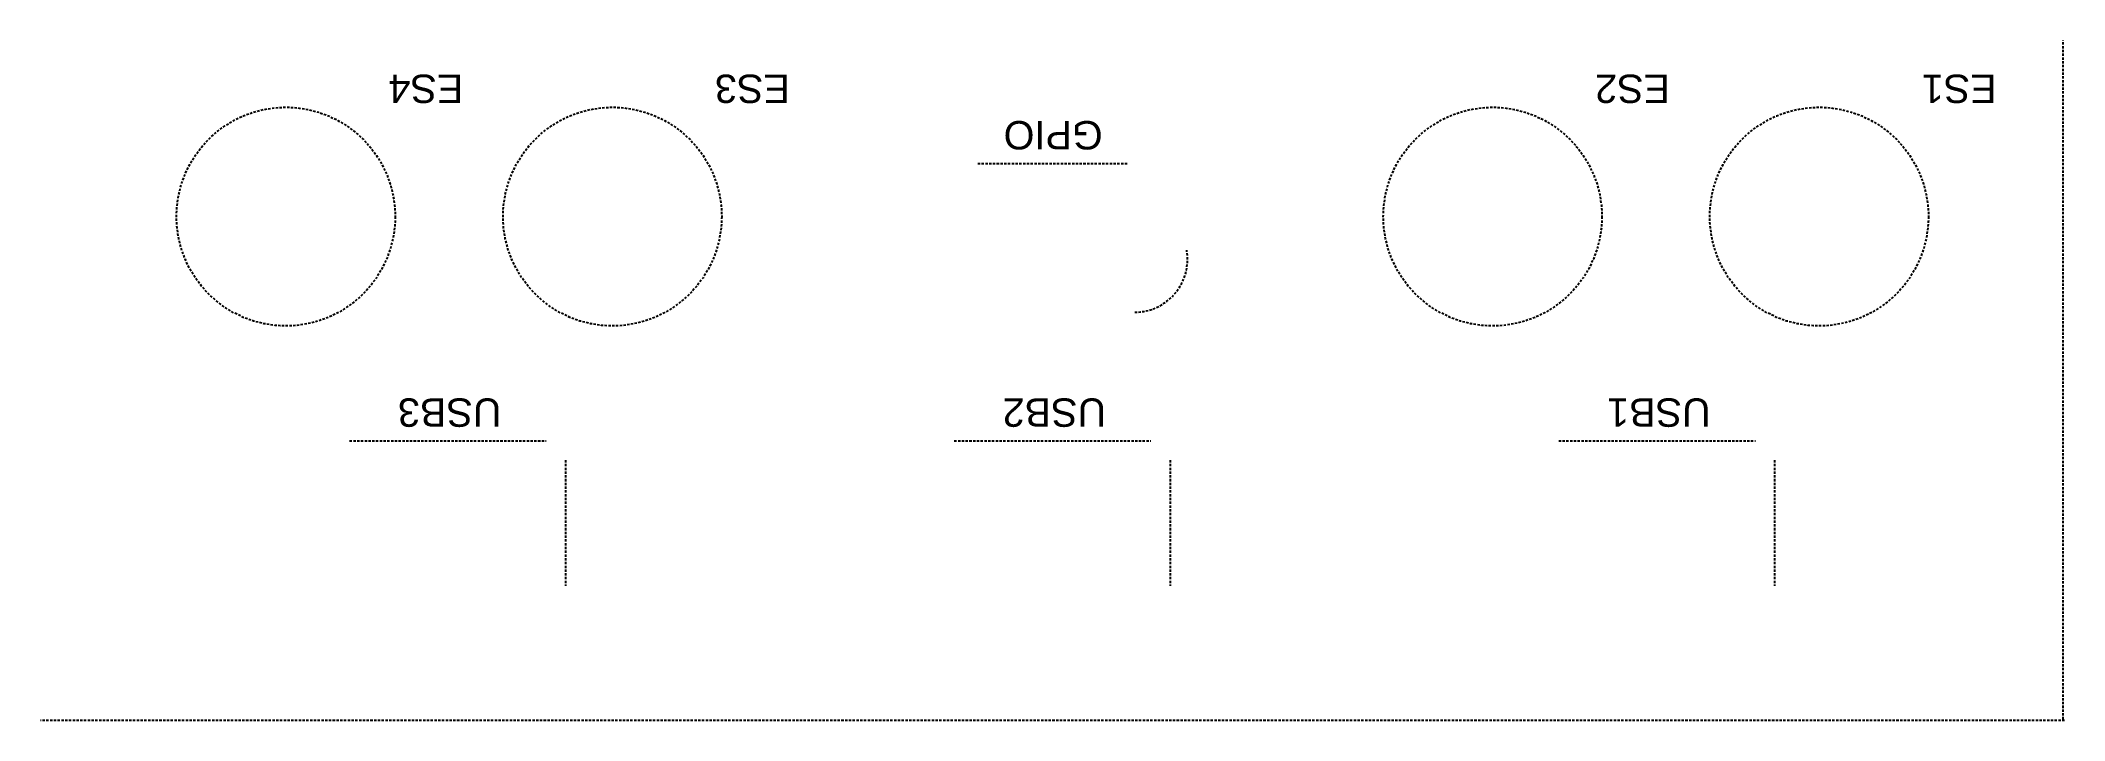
# Model space of a CAD drawing. Header units: millimetres. Extents: x 0 to 142, y 0 to 48.
import ezdxf

# ---------------------------------------------------------------- set-up
doc = ezdxf.new("R2010")
doc.units = ezdxf.units.MM
doc.linetypes.add('DASHED', pattern=[0.2067, 0.1654, -0.0413])
doc.styles.add('Sketch Text (ANSI) - 3DA', font='tahoma.ttf')

msp = doc.modelspace()

# ---------------------------------------------------------------- linework, layer by layer
at = {"color": 190, "linetype": 'DASHED', "lineweight": 25, "true_color": 0x8018ff}
for p, q in [((142.4, 0), (142.4, 47.8)), ((65.94, 39.13), (76.46, 39.13)), ((21.69, 19.6), (35.54, 19.6)), ((64.28, 19.6), (78.13, 19.6)), ((106.86, 19.6), (120.71, 19.6)), ((36.89, 18.25), (36.89, 9.4)), ((79.48, 18.25), (79.48, 9.4)), ((122.06, 18.25), (122.06, 9.4)), ((142.48, -0.08), (-0.08, -0.08))]:
    msp.add_line(p, q, dxfattribs=at)
for centre in [(17.2, 35.4), (40.2, 35.4), (102.2, 35.4), (125.2, 35.4)]:
    msp.add_circle(centre, 7.7, dxfattribs=at)
msp.add_arc((76.99, 32.39), 3.72, 270, 10, dxfattribs=at)

# ---------------------------------------------------------------- texts
at = {"color": 9, "true_color": 0xc0c0c0, "char_height": 2, "attachment_point": 1, "rotation": 180, "style": 'Sketch Text (ANSI) - 3DA'}
for s, insert, width in [('\\fArial|b0|i0;\\H2.0000;ES4', (29.7, 43.4), 27.656), ('\\fArial|b0|i0;\\H2.0000;ES3', (52.7, 43.4), 29.4782), ('\\fArial|b0|i0;\\H2.0000;ES2', (114.7, 43.4), 29.0725), ('\\fArial|b0|i0;\\H2.0000;ES1', (137.7, 43.4), 29.4581), ('\\fArial|b0|i0;\\H2.0000;GPIO', (74.74, 40.13), 31.0631), ('\\fArial|b0|i0;\\H2.0000;USB3', (32.39, 20.6), 38.1942), ('\\fArial|b0|i0;\\H2.0000;USB2', (74.98, 20.6), 15.7782), ('\\fArial|b0|i0;\\H2.0000;USB1', (117.56, 20.6), 21.3622)]:
    msp.add_mtext(s, dxfattribs=dict(at, insert=insert, width=width))

doc.saveas('drawing.dxf')
